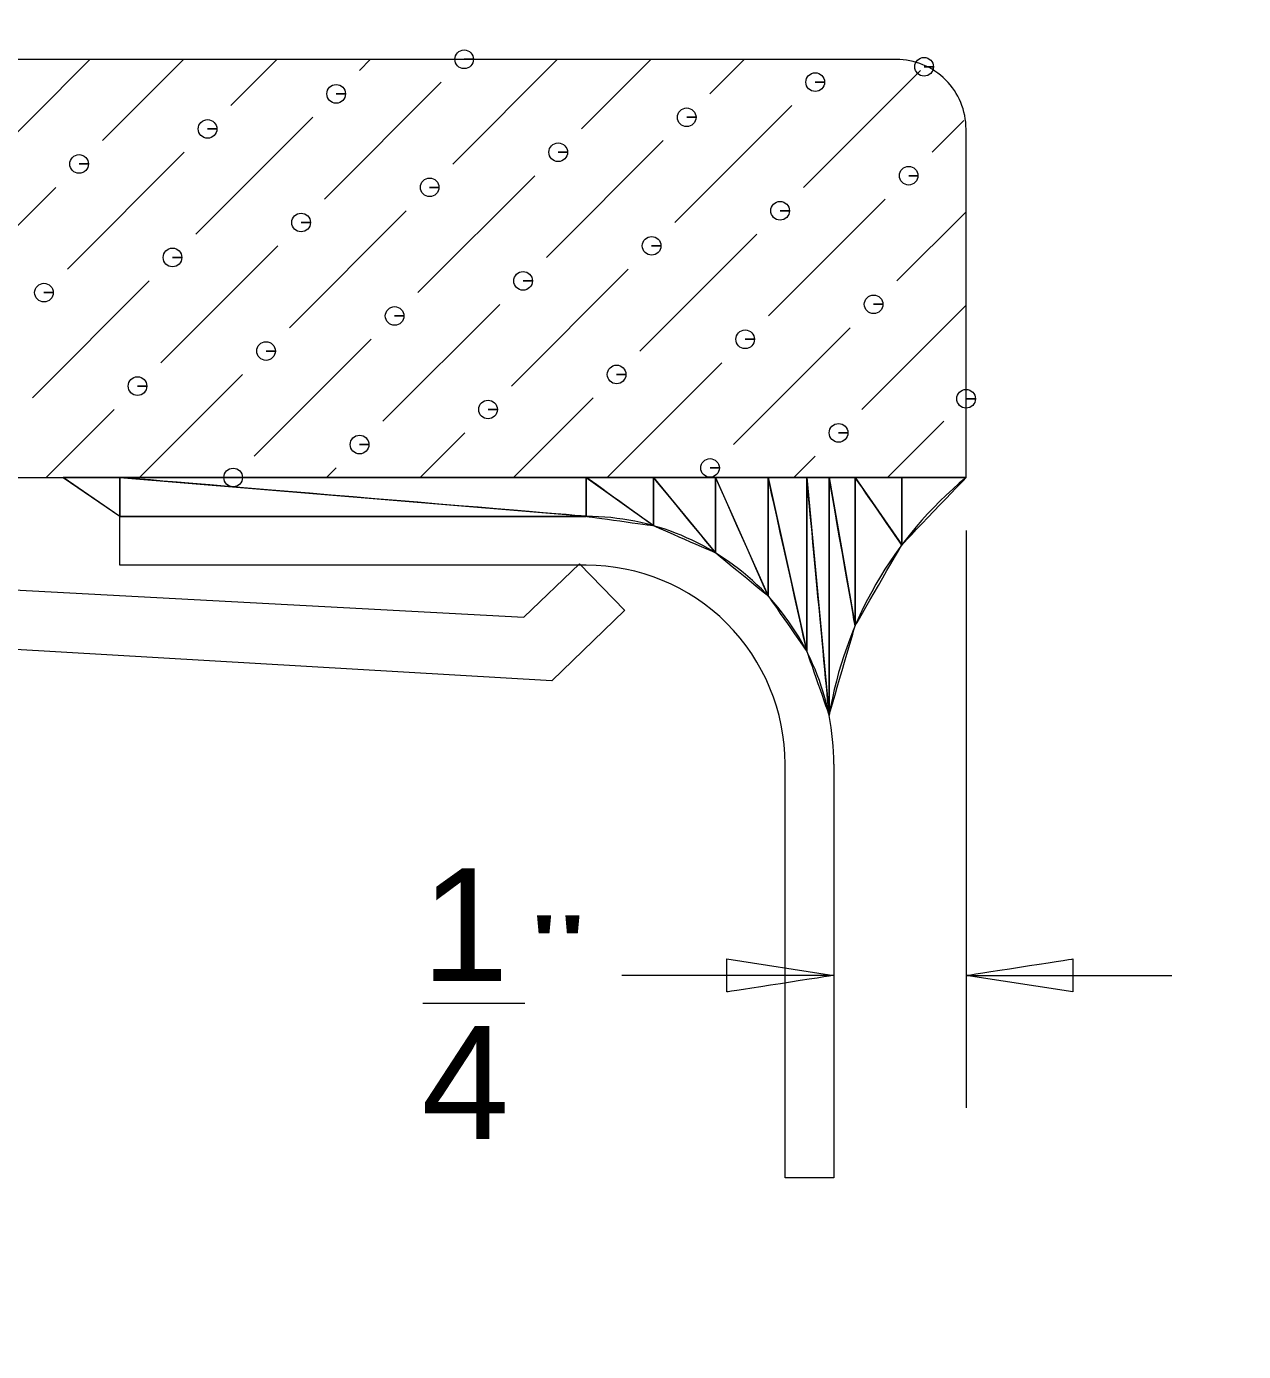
# Model space of a CAD drawing. Header units: millimetres. Extents: x 134 to 1547, y 290 to 1281.
# Drawn here: x 527.13 to 563.56, y 689.41 to 729.06 of the extents above; entities that cross this region are included whole.
import ezdxf

# ---------------------------------------------------------------- set-up
doc = ezdxf.new("R2010")
doc.units = ezdxf.units.MM
doc.layers.add('尺寸標注', color=1, linetype='Continuous', lineweight=30)
doc.styles.add('0', font='arial.ttf', dxfattribs={"height": 1})
doc.styles.add('DIM', font='txt.shx', dxfattribs={"width": 0.7, "bigfont": 'chineset.shx'})
doc.dimstyles.new('mm+in', dxfattribs={"dimscale": 3, "dimtxt": 4, "dimasz": 2.5, "dimexe": 1.25, "dimexo": 0.625, "dimgap": 2, "dimtad": 1, "dimdec": 1, "dimtxsty": 'DIM', "dimcen": 0, "dimclrd": 1, "dimclre": 1, "dimclrt": 3, "dimadec": 0, "dimazin": 0, "dimtfac": 1, "dimtdec": 1, "dimtofl": 0, "dimtmove": 0, "dimatfit": 3, "dimfxl": 1, "dimlwd": -1, "dimarcsym": 0})

# ---------------------------------------------------------------- blocks, each defined once
blk = doc.blocks.new('*D37')
at = {"color": 1, "lineweight": -2}
for p, q in [((472.117, 815.194), (472.117, 545.118)), ((833.117, 625.644), (833.117, 545.118))]:
    blk.add_line(p, q, dxfattribs=at)
at = {"color": 1}
blk.add_line((480.867, 549.493), (824.367, 549.493), dxfattribs=at)
for points in [[(480.867, 550.951), (480.867, 548.034), (472.117, 549.493)], [(824.367, 548.034), (824.367, 550.951), (833.117, 549.493)]]:
    blk.add_solid(points, dxfattribs=at)
at = {"layer": 'Defpoints', "color": 0}
for p in [(472.117, 817.381), (833.117, 627.831), (833.117, 549.493)]:
    blk.add_point(p, dxfattribs=at)
at = {"color": 3, "insert": (609.32, 563.493), "char_height": 14, "attachment_point": 5, "style": 'DIM'}
blk.add_mtext('361mm [14 3/16"]', dxfattribs=at)

msp = doc.modelspace()

# ---------------------------------------------------------------- linework, layer by layer
at = {"layer": '尺寸標注', "lineweight": 9}
for points, knots in [([(540.23014, 728.0765), (540.23014, 728.0765), (540.5094, 728.0765), (540.5094, 728.0765), (540.5094, 728.0765), (540.5094, 728.23056), (540.38419, 728.35576), (540.23014, 728.35576), (540.23014, 728.35576), (540.07662, 728.35576), (539.95142, 728.23056), (539.95142, 728.0765), (539.95142, 728.0765), (539.95142, 727.92299), (540.07662, 727.79778), (540.23014, 727.79778), (540.23014, 727.79778), (540.38419, 727.79778), (540.5094, 727.92299), (540.5094, 728.0765), (540.5094, 728.0765), (540.5094, 728.0765), (540.23014, 728.0765), (540.23014, 728.0765)], [0, 0, 0, 0, 0.14285714, 0.14285714, 0.14285714, 0.14285715, 0.28571429, 0.28571429, 0.28571429, 0.2857143, 0.42857143, 0.42857143, 0.42857143, 0.42857144, 0.57142857, 0.57142857, 0.57142857, 0.57142858, 0.71428571, 0.71428571, 0.71428571, 0.71428572, 1, 1, 1, 1]), ([(555.25591, 725.98611), (555.25591, 726.53974), (555.03435, 727.07104), (554.64403, 727.46136), (554.64403, 727.46136), (554.251, 727.8544), (553.72187, 728.07541), (553.16606, 728.07541)], [0, 0, 0, 0, 0.33333333, 0.33333333, 0.33333333, 0.33333334, 1, 1, 1, 1]), ([(553.99895, 727.85331), (553.99895, 727.85331), (554.27822, 727.85331), (554.27822, 727.85331), (554.27822, 727.85331), (554.27822, 728.00682), (554.15301, 728.13257), (553.99895, 728.13257), (553.99895, 728.13257), (553.84544, 728.13257), (553.72023, 728.00682), (553.72023, 727.85331), (553.72023, 727.85331), (553.72023, 727.69979), (553.84544, 727.57404), (553.99895, 727.57404), (553.99895, 727.57404), (554.15301, 727.57404), (554.27822, 727.69979), (554.27822, 727.85331), (554.27822, 727.85331), (554.27822, 727.85331), (553.99895, 727.85331), (553.99895, 727.85331)], [0, 0, 0, 0, 0.14285714, 0.14285714, 0.14285714, 0.14285715, 0.28571429, 0.28571429, 0.28571429, 0.2857143, 0.42857143, 0.42857143, 0.42857143, 0.42857144, 0.57142857, 0.57142857, 0.57142857, 0.57142858, 0.71428571, 0.71428571, 0.71428571, 0.71428572, 1, 1, 1, 1]), ([(550.74034, 727.39331), (550.74034, 727.39331), (551.01906, 727.39331), (551.01906, 727.39331), (551.01906, 727.39331), (551.01906, 727.54683), (550.89385, 727.67258), (550.74034, 727.67258), (550.74034, 727.67258), (550.58628, 727.67258), (550.46108, 727.54683), (550.46108, 727.39331), (550.46108, 727.39331), (550.46108, 727.23926), (550.58628, 727.11405), (550.74034, 727.11405), (550.74034, 727.11405), (550.89385, 727.11405), (551.01906, 727.23926), (551.01906, 727.39331), (551.01906, 727.39331), (551.01906, 727.39331), (550.74034, 727.39331), (550.74034, 727.39331)], [0, 0, 0, 0, 0.14285714, 0.14285714, 0.14285714, 0.14285715, 0.28571429, 0.28571429, 0.28571429, 0.2857143, 0.42857143, 0.42857143, 0.42857143, 0.42857144, 0.57142857, 0.57142857, 0.57142857, 0.57142858, 0.71428571, 0.71428571, 0.71428571, 0.71428572, 1, 1, 1, 1]), ([(536.39775, 727.04274), (536.39775, 727.04274), (536.67647, 727.04274), (536.67647, 727.04274), (536.67647, 727.04274), (536.67647, 727.19625), (536.55127, 727.322), (536.39775, 727.322), (536.39775, 727.322), (536.2437, 727.322), (536.11849, 727.19625), (536.11849, 727.04274), (536.11849, 727.04274), (536.11849, 726.88868), (536.2437, 726.76347), (536.39775, 726.76347), (536.39775, 726.76347), (536.55127, 726.76347), (536.67647, 726.88868), (536.67647, 727.04274), (536.67647, 727.04274), (536.67647, 727.04274), (536.39775, 727.04274), (536.39775, 727.04274)], [0, 0, 0, 0, 0.14285714, 0.14285714, 0.14285714, 0.14285715, 0.28571429, 0.28571429, 0.28571429, 0.2857143, 0.42857143, 0.42857143, 0.42857143, 0.42857144, 0.57142857, 0.57142857, 0.57142857, 0.57142858, 0.71428571, 0.71428571, 0.71428571, 0.71428572, 1, 1, 1, 1]), ([(546.89162, 726.34158), (546.89162, 726.34158), (547.17089, 726.34158), (547.17089, 726.34158), (547.17089, 726.34158), (547.17089, 726.4951), (547.04514, 726.62085), (546.89162, 726.62085), (546.89162, 726.62085), (546.73811, 726.62085), (546.61236, 726.4951), (546.61236, 726.34158), (546.61236, 726.34158), (546.61236, 726.18807), (546.73811, 726.06232), (546.89162, 726.06232), (546.89162, 726.06232), (547.04514, 726.06232), (547.17089, 726.18807), (547.17089, 726.34158), (547.17089, 726.34158), (547.17089, 726.34158), (546.89162, 726.34158), (546.89162, 726.34158)], [0, 0, 0, 0, 0.14285714, 0.14285714, 0.14285714, 0.14285715, 0.28571429, 0.28571429, 0.28571429, 0.2857143, 0.42857143, 0.42857143, 0.42857143, 0.42857144, 0.57142857, 0.57142857, 0.57142857, 0.57142858, 0.71428571, 0.71428571, 0.71428571, 0.71428572, 1, 1, 1, 1]), ([(532.54904, 725.99373), (532.54904, 725.99373), (532.8283, 725.99373), (532.8283, 725.99373), (532.8283, 725.99373), (532.8283, 726.14724), (532.70255, 726.27245), (532.54904, 726.27245), (532.54904, 726.27245), (532.39553, 726.27245), (532.26978, 726.14724), (532.26978, 725.99373), (532.26978, 725.99373), (532.26978, 725.83967), (532.39553, 725.71447), (532.54904, 725.71447), (532.54904, 725.71447), (532.70255, 725.71447), (532.8283, 725.83967), (532.8283, 725.99373), (532.8283, 725.99373), (532.8283, 725.99373), (532.54904, 725.99373), (532.54904, 725.99373)], [0, 0, 0, 0, 0.14285714, 0.14285714, 0.14285714, 0.14285715, 0.28571429, 0.28571429, 0.28571429, 0.2857143, 0.42857143, 0.42857143, 0.42857143, 0.42857144, 0.57142857, 0.57142857, 0.57142857, 0.57142858, 0.71428571, 0.71428571, 0.71428571, 0.71428572, 1, 1, 1, 1]), ([(543.04563, 725.29476), (543.04563, 725.29476), (543.32489, 725.29476), (543.32489, 725.29476), (543.32489, 725.29476), (543.32489, 725.44881), (543.19914, 725.57402), (543.04563, 725.57402), (543.04563, 725.57402), (542.89157, 725.57402), (542.76637, 725.44881), (542.76637, 725.29476), (542.76637, 725.29476), (542.76637, 725.14124), (542.89157, 725.01604), (543.04563, 725.01604), (543.04563, 725.01604), (543.19914, 725.01604), (543.32489, 725.14124), (543.32489, 725.29476), (543.32489, 725.29476), (543.32489, 725.29476), (543.04563, 725.29476), (543.04563, 725.29476)], [0, 0, 0, 0, 0.14285714, 0.14285714, 0.14285714, 0.14285715, 0.28571429, 0.28571429, 0.28571429, 0.2857143, 0.42857143, 0.42857143, 0.42857143, 0.42857144, 0.57142857, 0.57142857, 0.57142857, 0.57142858, 0.71428571, 0.71428571, 0.71428571, 0.71428572, 1, 1, 1, 1]), ([(528.70305, 724.94418), (528.70305, 724.94418), (528.98231, 724.94418), (528.98231, 724.94418), (528.98231, 724.94418), (528.98231, 725.09824), (528.85656, 725.22344), (528.70305, 725.22344), (528.70305, 725.22344), (528.54899, 725.22344), (528.42378, 725.09824), (528.42378, 724.94418), (528.42378, 724.94418), (528.42378, 724.79067), (528.54899, 724.66546), (528.70305, 724.66546), (528.70305, 724.66546), (528.85656, 724.66546), (528.98231, 724.79067), (528.98231, 724.94418), (528.98231, 724.94418), (528.98231, 724.94418), (528.70305, 724.94418), (528.70305, 724.94418)], [0, 0, 0, 0, 0.14285714, 0.14285714, 0.14285714, 0.14285715, 0.28571429, 0.28571429, 0.28571429, 0.2857143, 0.42857143, 0.42857143, 0.42857143, 0.42857144, 0.57142857, 0.57142857, 0.57142857, 0.57142858, 0.71428571, 0.71428571, 0.71428571, 0.71428572, 1, 1, 1, 1]), ([(553.53733, 724.5936), (553.53733, 724.5936), (553.81604, 724.5936), (553.81604, 724.5936), (553.81604, 724.5936), (553.81604, 724.74766), (553.69084, 724.87287), (553.53733, 724.87287), (553.53733, 724.87287), (553.38327, 724.87287), (553.25806, 724.74766), (553.25806, 724.5936), (553.25806, 724.5936), (553.25806, 724.44009), (553.38327, 724.31489), (553.53733, 724.31489), (553.53733, 724.31489), (553.69084, 724.31489), (553.81604, 724.44009), (553.81604, 724.5936), (553.81604, 724.5936), (553.81604, 724.5936), (553.53733, 724.5936), (553.53733, 724.5936)], [0, 0, 0, 0, 0.14285714, 0.14285714, 0.14285714, 0.14285715, 0.28571429, 0.28571429, 0.28571429, 0.2857143, 0.42857143, 0.42857143, 0.42857143, 0.42857144, 0.57142857, 0.57142857, 0.57142857, 0.57142858, 0.71428571, 0.71428571, 0.71428571, 0.71428572, 1, 1, 1, 1]), ([(539.19692, 724.24575), (539.19692, 724.24575), (539.47618, 724.24575), (539.47618, 724.24575), (539.47618, 724.24575), (539.47618, 724.39981), (539.35097, 724.52501), (539.19692, 724.52501), (539.19692, 724.52501), (539.0434, 724.52501), (538.9182, 724.39981), (538.9182, 724.24575), (538.9182, 724.24575), (538.9182, 724.09224), (539.0434, 723.96703), (539.19692, 723.96703), (539.19692, 723.96703), (539.35097, 723.96703), (539.47618, 724.09224), (539.47618, 724.24575), (539.47618, 724.24575), (539.47618, 724.24575), (539.19692, 724.24575), (539.19692, 724.24575)], [0, 0, 0, 0, 0.14285714, 0.14285714, 0.14285714, 0.14285715, 0.28571429, 0.28571429, 0.28571429, 0.2857143, 0.42857143, 0.42857143, 0.42857143, 0.42857144, 0.57142857, 0.57142857, 0.57142857, 0.57142858, 0.71428571, 0.71428571, 0.71428571, 0.71428572, 1, 1, 1, 1]), ([(549.68861, 723.5446), (549.68861, 723.5446), (549.96733, 723.5446), (549.96733, 723.5446), (549.96733, 723.5446), (549.96733, 723.69866), (549.84212, 723.82386), (549.68861, 723.82386), (549.68861, 723.82386), (549.53455, 723.82386), (549.40935, 723.69866), (549.40935, 723.5446), (549.40935, 723.5446), (549.40935, 723.39109), (549.53455, 723.26588), (549.68861, 723.26588), (549.68861, 723.26588), (549.84212, 723.26588), (549.96733, 723.39109), (549.96733, 723.5446), (549.96733, 723.5446), (549.96733, 723.5446), (549.68861, 723.5446), (549.68861, 723.5446)], [0, 0, 0, 0, 0.14285714, 0.14285714, 0.14285714, 0.14285715, 0.28571429, 0.28571429, 0.28571429, 0.2857143, 0.42857143, 0.42857143, 0.42857143, 0.42857144, 0.57142857, 0.57142857, 0.57142857, 0.57142858, 0.71428571, 0.71428571, 0.71428571, 0.71428572, 1, 1, 1, 1]), ([(535.3482, 723.19402), (535.3482, 723.19402), (535.62747, 723.19402), (535.62747, 723.19402), (535.62747, 723.19402), (535.62747, 723.34808), (535.50226, 723.47329), (535.3482, 723.47329), (535.3482, 723.47329), (535.19469, 723.47329), (535.06948, 723.34808), (535.06948, 723.19402), (535.06948, 723.19402), (535.06948, 723.04051), (535.19469, 722.9153), (535.3482, 722.9153), (535.3482, 722.9153), (535.50226, 722.9153), (535.62747, 723.04051), (535.62747, 723.19402), (535.62747, 723.19402), (535.62747, 723.19402), (535.3482, 723.19402), (535.3482, 723.19402)], [0, 0, 0, 0, 0.14285714, 0.14285714, 0.14285714, 0.14285715, 0.28571429, 0.28571429, 0.28571429, 0.2857143, 0.42857143, 0.42857143, 0.42857143, 0.42857144, 0.57142857, 0.57142857, 0.57142857, 0.57142858, 0.71428571, 0.71428571, 0.71428571, 0.71428572, 1, 1, 1, 1]), ([(545.84262, 722.49559), (545.84262, 722.49559), (546.12134, 722.49559), (546.12134, 722.49559), (546.12134, 722.49559), (546.12134, 722.64911), (545.99613, 722.77486), (545.84262, 722.77486), (545.84262, 722.77486), (545.68856, 722.77486), (545.56336, 722.64911), (545.56336, 722.49559), (545.56336, 722.49559), (545.56336, 722.34153), (545.68856, 722.21633), (545.84262, 722.21633), (545.84262, 722.21633), (545.99613, 722.21633), (546.12134, 722.34153), (546.12134, 722.49559), (546.12134, 722.49559), (546.12134, 722.49559), (545.84262, 722.49559), (545.84262, 722.49559)], [0, 0, 0, 0, 0.14285714, 0.14285714, 0.14285714, 0.14285715, 0.28571429, 0.28571429, 0.28571429, 0.2857143, 0.42857143, 0.42857143, 0.42857143, 0.42857144, 0.57142857, 0.57142857, 0.57142857, 0.57142858, 0.71428571, 0.71428571, 0.71428571, 0.71428572, 1, 1, 1, 1]), ([(531.50003, 722.14774), (531.50003, 722.14774), (531.77875, 722.14774), (531.77875, 722.14774), (531.77875, 722.14774), (531.77875, 722.30125), (531.65355, 722.42646), (531.50003, 722.42646), (531.50003, 722.42646), (531.34598, 722.42646), (531.22077, 722.30125), (531.22077, 722.14774), (531.22077, 722.14774), (531.22077, 721.99368), (531.34598, 721.86847), (531.50003, 721.86847), (531.50003, 721.86847), (531.65355, 721.86847), (531.77875, 721.99368), (531.77875, 722.14774), (531.77875, 722.14774), (531.77875, 722.14774), (531.50003, 722.14774), (531.50003, 722.14774)], [0, 0, 0, 0, 0.14285714, 0.14285714, 0.14285714, 0.14285715, 0.28571429, 0.28571429, 0.28571429, 0.2857143, 0.42857143, 0.42857143, 0.42857143, 0.42857144, 0.57142857, 0.57142857, 0.57142857, 0.57142858, 0.71428571, 0.71428571, 0.71428571, 0.71428572, 1, 1, 1, 1]), ([(541.9939, 721.44659), (541.9939, 721.44659), (542.27317, 721.44659), (542.27317, 721.44659), (542.27317, 721.44659), (542.27317, 721.6001), (542.14742, 721.7253), (541.9939, 721.7253), (541.9939, 721.7253), (541.84039, 721.7253), (541.71464, 721.6001), (541.71464, 721.44659), (541.71464, 721.44659), (541.71464, 721.29253), (541.84039, 721.16732), (541.9939, 721.16732), (541.9939, 721.16732), (542.14742, 721.16732), (542.27317, 721.29253), (542.27317, 721.44659), (542.27317, 721.44659), (542.27317, 721.44659), (541.9939, 721.44659), (541.9939, 721.44659)], [0, 0, 0, 0, 0.14285714, 0.14285714, 0.14285714, 0.14285715, 0.28571429, 0.28571429, 0.28571429, 0.2857143, 0.42857143, 0.42857143, 0.42857143, 0.42857144, 0.57142857, 0.57142857, 0.57142857, 0.57142858, 0.71428571, 0.71428571, 0.71428571, 0.71428572, 1, 1, 1, 1]), ([(527.65132, 721.09601), (527.65132, 721.09601), (527.93058, 721.09601), (527.93058, 721.09601), (527.93058, 721.09601), (527.93058, 721.24952), (527.80483, 721.37473), (527.65132, 721.37473), (527.65132, 721.37473), (527.49781, 721.37473), (527.37205, 721.24952), (527.37205, 721.09601), (527.37205, 721.09601), (527.37205, 720.94195), (527.49781, 720.81675), (527.65132, 720.81675), (527.65132, 720.81675), (527.80483, 720.81675), (527.93058, 720.94195), (527.93058, 721.09601), (527.93058, 721.09601), (527.93058, 721.09601), (527.65132, 721.09601), (527.65132, 721.09601)], [0, 0, 0, 0, 0.14285714, 0.14285714, 0.14285714, 0.14285715, 0.28571429, 0.28571429, 0.28571429, 0.2857143, 0.42857143, 0.42857143, 0.42857143, 0.42857144, 0.57142857, 0.57142857, 0.57142857, 0.57142858, 0.71428571, 0.71428571, 0.71428571, 0.71428572, 1, 1, 1, 1]), ([(552.48777, 720.74543), (552.48777, 720.74543), (552.76704, 720.74543), (552.76704, 720.74543), (552.76704, 720.74543), (552.76704, 720.89895), (552.64183, 721.02415), (552.48777, 721.02415), (552.48777, 721.02415), (552.33426, 721.02415), (552.20906, 720.89895), (552.20906, 720.74543), (552.20906, 720.74543), (552.20906, 720.59138), (552.33426, 720.46617), (552.48777, 720.46617), (552.48777, 720.46617), (552.64183, 720.46617), (552.76704, 720.59138), (552.76704, 720.74543), (552.76704, 720.74543), (552.76704, 720.74543), (552.48777, 720.74543), (552.48777, 720.74543)], [0, 0, 0, 0, 0.14285714, 0.14285714, 0.14285714, 0.14285715, 0.28571429, 0.28571429, 0.28571429, 0.2857143, 0.42857143, 0.42857143, 0.42857143, 0.42857144, 0.57142857, 0.57142857, 0.57142857, 0.57142858, 0.71428571, 0.71428571, 0.71428571, 0.71428572, 1, 1, 1, 1]), ([(538.14791, 720.39704), (538.14791, 720.39704), (538.42717, 720.39704), (538.42717, 720.39704), (538.42717, 720.39704), (538.42717, 720.55109), (538.30142, 720.6763), (538.14791, 720.6763), (538.14791, 720.6763), (537.99385, 720.6763), (537.86865, 720.55109), (537.86865, 720.39704), (537.86865, 720.39704), (537.86865, 720.24352), (537.99385, 720.11832), (538.14791, 720.11832), (538.14791, 720.11832), (538.30142, 720.11832), (538.42717, 720.24352), (538.42717, 720.39704), (538.42717, 720.39704), (538.42717, 720.39704), (538.14791, 720.39704), (538.14791, 720.39704)], [0, 0, 0, 0, 0.14285714, 0.14285714, 0.14285714, 0.14285715, 0.28571429, 0.28571429, 0.28571429, 0.2857143, 0.42857143, 0.42857143, 0.42857143, 0.42857144, 0.57142857, 0.57142857, 0.57142857, 0.57142858, 0.71428571, 0.71428571, 0.71428571, 0.71428572, 1, 1, 1, 1]), ([(548.64178, 719.69861), (548.64178, 719.69861), (548.92105, 719.69861), (548.92105, 719.69861), (548.92105, 719.69861), (548.92105, 719.85266), (548.79584, 719.97787), (548.64178, 719.97787), (548.64178, 719.97787), (548.48827, 719.97787), (548.36306, 719.85266), (548.36306, 719.69861), (548.36306, 719.69861), (548.36306, 719.54509), (548.48827, 719.41934), (548.64178, 719.41934), (548.64178, 719.41934), (548.79584, 719.41934), (548.92105, 719.54509), (548.92105, 719.69861), (548.92105, 719.69861), (548.92105, 719.69861), (548.64178, 719.69861), (548.64178, 719.69861)], [0, 0, 0, 0, 0.14285714, 0.14285714, 0.14285714, 0.14285715, 0.28571429, 0.28571429, 0.28571429, 0.2857143, 0.42857143, 0.42857143, 0.42857143, 0.42857144, 0.57142857, 0.57142857, 0.57142857, 0.57142858, 0.71428571, 0.71428571, 0.71428571, 0.71428572, 1, 1, 1, 1]), ([(534.2992, 719.34803), (534.2992, 719.34803), (534.57846, 719.34803), (534.57846, 719.34803), (534.57846, 719.34803), (534.57846, 719.50209), (534.45325, 719.62729), (534.2992, 719.62729), (534.2992, 719.62729), (534.14568, 719.62729), (534.02048, 719.50209), (534.02048, 719.34803), (534.02048, 719.34803), (534.02048, 719.19452), (534.14568, 719.06931), (534.2992, 719.06931), (534.2992, 719.06931), (534.45325, 719.06931), (534.57846, 719.19452), (534.57846, 719.34803), (534.57846, 719.34803), (534.57846, 719.34803), (534.2992, 719.34803), (534.2992, 719.34803)], [0, 0, 0, 0, 0.14285714, 0.14285714, 0.14285714, 0.14285715, 0.28571429, 0.28571429, 0.28571429, 0.2857143, 0.42857143, 0.42857143, 0.42857143, 0.42857144, 0.57142857, 0.57142857, 0.57142857, 0.57142858, 0.71428571, 0.71428571, 0.71428571, 0.71428572, 1, 1, 1, 1]), ([(544.79307, 718.64688), (544.79307, 718.64688), (545.07233, 718.64688), (545.07233, 718.64688), (545.07233, 718.64688), (545.07233, 718.80094), (544.94713, 718.92614), (544.79307, 718.92614), (544.79307, 718.92614), (544.63955, 718.92614), (544.51435, 718.80094), (544.51435, 718.64688), (544.51435, 718.64688), (544.51435, 718.49336), (544.63955, 718.36816), (544.79307, 718.36816), (544.79307, 718.36816), (544.94713, 718.36816), (545.07233, 718.49336), (545.07233, 718.64688), (545.07233, 718.64688), (545.07233, 718.64688), (544.79307, 718.64688), (544.79307, 718.64688)], [0, 0, 0, 0, 0.14285714, 0.14285714, 0.14285714, 0.14285715, 0.28571429, 0.28571429, 0.28571429, 0.2857143, 0.42857143, 0.42857143, 0.42857143, 0.42857144, 0.57142857, 0.57142857, 0.57142857, 0.57142858, 0.71428571, 0.71428571, 0.71428571, 0.71428572, 1, 1, 1, 1]), ([(530.45048, 718.29902), (530.45048, 718.29902), (530.72975, 718.29902), (530.72975, 718.29902), (530.72975, 718.29902), (530.72975, 718.45254), (530.60454, 718.57774), (530.45048, 718.57774), (530.45048, 718.57774), (530.29697, 718.57774), (530.17176, 718.45254), (530.17176, 718.29902), (530.17176, 718.29902), (530.17176, 718.14497), (530.29697, 718.01976), (530.45048, 718.01976), (530.45048, 718.01976), (530.60454, 718.01976), (530.72975, 718.14497), (530.72975, 718.29902), (530.72975, 718.29902), (530.72975, 718.29902), (530.45048, 718.29902), (530.45048, 718.29902)], [0, 0, 0, 0, 0.14285714, 0.14285714, 0.14285714, 0.14285715, 0.28571429, 0.28571429, 0.28571429, 0.2857143, 0.42857143, 0.42857143, 0.42857143, 0.42857144, 0.57142857, 0.57142857, 0.57142857, 0.57142858, 0.71428571, 0.71428571, 0.71428571, 0.71428572, 1, 1, 1, 1]), ([(555.25645, 717.91905), (555.25645, 717.91905), (555.53517, 717.91905), (555.53517, 717.91905), (555.53517, 717.91905), (555.53517, 718.07311), (555.40997, 718.19831), (555.25645, 718.19831), (555.25645, 718.19831), (555.1024, 718.19831), (554.97719, 718.07311), (554.97719, 717.91905), (554.97719, 717.91905), (554.97719, 717.76554), (555.1024, 717.64033), (555.25645, 717.64033), (555.25645, 717.64033), (555.40997, 717.64033), (555.53517, 717.76554), (555.53517, 717.91905), (555.53517, 717.91905), (555.53517, 717.91905), (555.25645, 717.91905), (555.25645, 717.91905)], [0, 0, 0, 0, 0.14285714, 0.14285714, 0.14285714, 0.14285715, 0.28571429, 0.28571429, 0.28571429, 0.2857143, 0.42857143, 0.42857143, 0.42857143, 0.42857144, 0.57142857, 0.57142857, 0.57142857, 0.57142858, 0.71428571, 0.71428571, 0.71428571, 0.71428572, 1, 1, 1, 1]), ([(540.9449, 717.59787), (540.9449, 717.59787), (541.22362, 717.59787), (541.22362, 717.59787), (541.22362, 717.59787), (541.22362, 717.75138), (541.09841, 717.87713), (540.9449, 717.87713), (540.9449, 717.87713), (540.79084, 717.87713), (540.66563, 717.75138), (540.66563, 717.59787), (540.66563, 717.59787), (540.66563, 717.44381), (540.79084, 717.31861), (540.9449, 717.31861), (540.9449, 717.31861), (541.09841, 717.31861), (541.22362, 717.44381), (541.22362, 717.59787), (541.22362, 717.59787), (541.22362, 717.59787), (540.9449, 717.59787), (540.9449, 717.59787)], [0, 0, 0, 0, 0.14285714, 0.14285714, 0.14285714, 0.14285715, 0.28571429, 0.28571429, 0.28571429, 0.2857143, 0.42857143, 0.42857143, 0.42857143, 0.42857144, 0.57142857, 0.57142857, 0.57142857, 0.57142858, 0.71428571, 0.71428571, 0.71428571, 0.71428572, 1, 1, 1, 1]), ([(537.09891, 716.54887), (537.09891, 716.54887), (537.37762, 716.54887), (537.37762, 716.54887), (537.37762, 716.54887), (537.37762, 716.70238), (537.25242, 716.82758), (537.09891, 716.82758), (537.09891, 716.82758), (536.94485, 716.82758), (536.81964, 716.70238), (536.81964, 716.54887), (536.81964, 716.54887), (536.81964, 716.39481), (536.94485, 716.2696), (537.09891, 716.2696), (537.09891, 716.2696), (537.25242, 716.2696), (537.37762, 716.39481), (537.37762, 716.54887), (537.37762, 716.54887), (537.37762, 716.54887), (537.09891, 716.54887), (537.09891, 716.54887)], [0, 0, 0, 0, 0.14285714, 0.14285714, 0.14285714, 0.14285715, 0.28571429, 0.28571429, 0.28571429, 0.2857143, 0.42857143, 0.42857143, 0.42857143, 0.42857144, 0.57142857, 0.57142857, 0.57142857, 0.57142858, 0.71428571, 0.71428571, 0.71428571, 0.71428572, 1, 1, 1, 1]), ([(551.43877, 716.89944), (551.43877, 716.89944), (551.71803, 716.89944), (551.71803, 716.89944), (551.71803, 716.89944), (551.71803, 717.05295), (551.59283, 717.17816), (551.43877, 717.17816), (551.43877, 717.17816), (551.28526, 717.17816), (551.15951, 717.05295), (551.15951, 716.89944), (551.15951, 716.89944), (551.15951, 716.74538), (551.28526, 716.62018), (551.43877, 716.62018), (551.43877, 716.62018), (551.59283, 716.62018), (551.71803, 716.74538), (551.71803, 716.89944), (551.71803, 716.89944), (551.71803, 716.89944), (551.43877, 716.89944), (551.43877, 716.89944)], [0, 0, 0, 0, 0.14285714, 0.14285714, 0.14285714, 0.14285715, 0.28571429, 0.28571429, 0.28571429, 0.2857143, 0.42857143, 0.42857143, 0.42857143, 0.42857144, 0.57142857, 0.57142857, 0.57142857, 0.57142858, 0.71428571, 0.71428571, 0.71428571, 0.71428572, 1, 1, 1, 1]), ([(547.59005, 715.84989), (547.59005, 715.84989), (547.86932, 715.84989), (547.86932, 715.84989), (547.86932, 715.84989), (547.86932, 716.00395), (547.74411, 716.12915), (547.59005, 716.12915), (547.59005, 716.12915), (547.43654, 716.12915), (547.31134, 716.00395), (547.31134, 715.84989), (547.31134, 715.84989), (547.31134, 715.69638), (547.43654, 715.57117), (547.59005, 715.57117), (547.59005, 715.57117), (547.74411, 715.57117), (547.86932, 715.69638), (547.86932, 715.84989), (547.86932, 715.84989), (547.86932, 715.84989), (547.59005, 715.84989), (547.59005, 715.84989)], [0, 0, 0, 0, 0.14285714, 0.14285714, 0.14285714, 0.14285715, 0.28571429, 0.28571429, 0.28571429, 0.2857143, 0.42857143, 0.42857143, 0.42857143, 0.42857144, 0.57142857, 0.57142857, 0.57142857, 0.57142858, 0.71428571, 0.71428571, 0.71428571, 0.71428572, 1, 1, 1, 1]), ([(533.31443, 715.5641), (533.31443, 715.5641), (533.59369, 715.5641), (533.59369, 715.5641), (533.59369, 715.5641), (533.59369, 715.71761), (533.46848, 715.84336), (533.31443, 715.84336), (533.31443, 715.84336), (533.16091, 715.84336), (533.03571, 715.71761), (533.03571, 715.5641), (533.03571, 715.5641), (533.03571, 715.41058), (533.16091, 715.28483), (533.31443, 715.28483), (533.31443, 715.28483), (533.46848, 715.28483), (533.59369, 715.41058), (533.59369, 715.5641), (533.59369, 715.5641), (533.59369, 715.5641), (533.31443, 715.5641), (533.31443, 715.5641)], [0, 0, 0, 0, 0.14285714, 0.14285714, 0.14285714, 0.14285715, 0.28571429, 0.28571429, 0.28571429, 0.2857143, 0.42857143, 0.42857143, 0.42857143, 0.42857144, 0.57142857, 0.57142857, 0.57142857, 0.57142858, 0.71428571, 0.71428571, 0.71428571, 0.71428572, 1, 1, 1, 1]), ([(529.92571, 714.40295), (529.92571, 714.40295), (528.22454, 715.56573), (528.22454, 715.56573), (528.22454, 715.56573), (528.22454, 715.56573), (529.92571, 715.56573), (529.92571, 715.56573), (529.92571, 715.56573), (529.92571, 715.56573), (529.92571, 714.40295), (529.92571, 714.40295)], [0, 0, 0, 0, 0.25, 0.25, 0.25, 0.25000001, 0.5, 0.5, 0.5, 0.50000001, 1, 1, 1, 1]), ([(529.92571, 714.40295), (529.92571, 714.40295), (529.92571, 715.56573), (529.92571, 715.56573), (529.92571, 715.56573), (529.92571, 715.56573), (543.88669, 714.40295), (543.88669, 714.40295), (543.88669, 714.40295), (543.88669, 714.40295), (529.92571, 714.40295), (529.92571, 714.40295)], [0, 0, 0, 0, 0.25, 0.25, 0.25, 0.25000001, 0.5, 0.5, 0.5, 0.50000001, 1, 1, 1, 1]), ([(543.88669, 714.40295), (543.88669, 714.40295), (529.92571, 715.56573), (529.92571, 715.56573), (529.92571, 715.56573), (529.92571, 715.56573), (543.88669, 715.56573), (543.88669, 715.56573), (543.88669, 715.56573), (543.88669, 715.56573), (543.88669, 714.40295), (543.88669, 714.40295)], [0, 0, 0, 0, 0.25, 0.25, 0.25, 0.25000001, 0.5, 0.5, 0.5, 0.50000001, 1, 1, 1, 1]), ([(543.88669, 714.40295), (543.88669, 714.40295), (543.88669, 715.56573), (543.88669, 715.56573), (543.88669, 715.56573), (543.88669, 715.56573), (545.8976, 714.12369), (545.8976, 714.12369), (545.8976, 714.12369), (545.8976, 714.12369), (543.88669, 714.40295), (543.88669, 714.40295)], [0, 0, 0, 0, 0.25, 0.25, 0.25, 0.25000001, 0.5, 0.5, 0.5, 0.50000001, 1, 1, 1, 1]), ([(545.8976, 714.12369), (545.8976, 714.12369), (543.88669, 715.56573), (543.88669, 715.56573), (543.88669, 715.56573), (543.88669, 715.56573), (545.8976, 715.56573), (545.8976, 715.56573), (545.8976, 715.56573), (545.8976, 715.56573), (545.8976, 714.12369), (545.8976, 714.12369)], [0, 0, 0, 0, 0.25, 0.25, 0.25, 0.25000001, 0.5, 0.5, 0.5, 0.50000001, 1, 1, 1, 1]), ([(545.8976, 714.12369), (545.8976, 714.12369), (545.8976, 715.56573), (545.8976, 715.56573), (545.8976, 715.56573), (545.8976, 715.56573), (547.75718, 713.31148), (547.75718, 713.31148), (547.75718, 713.31148), (547.75718, 713.31148), (545.8976, 714.12369), (545.8976, 714.12369)], [0, 0, 0, 0, 0.25, 0.25, 0.25, 0.25000001, 0.5, 0.5, 0.5, 0.50000001, 1, 1, 1, 1]), ([(547.75718, 713.31148), (547.75718, 713.31148), (545.8976, 715.56573), (545.8976, 715.56573), (545.8976, 715.56573), (545.8976, 715.56573), (547.75718, 715.56573), (547.75718, 715.56573), (547.75718, 715.56573), (547.75718, 715.56573), (547.75718, 713.31148), (547.75718, 713.31148)], [0, 0, 0, 0, 0.25, 0.25, 0.25, 0.25000001, 0.5, 0.5, 0.5, 0.50000001, 1, 1, 1, 1]), ([(547.75718, 713.31148), (547.75718, 713.31148), (547.75718, 715.56573), (547.75718, 715.56573), (547.75718, 715.56573), (547.75718, 715.56573), (549.3266, 712.02567), (549.3266, 712.02567), (549.3266, 712.02567), (549.3266, 712.02567), (547.75718, 713.31148), (547.75718, 713.31148)], [0, 0, 0, 0, 0.25, 0.25, 0.25, 0.25000001, 0.5, 0.5, 0.5, 0.50000001, 1, 1, 1, 1]), ([(549.3266, 712.02567), (549.3266, 712.02567), (547.75718, 715.56573), (547.75718, 715.56573), (547.75718, 715.56573), (547.75718, 715.56573), (549.3266, 715.56573), (549.3266, 715.56573), (549.3266, 715.56573), (549.3266, 715.56573), (549.3266, 712.02567), (549.3266, 712.02567)], [0, 0, 0, 0, 0.25, 0.25, 0.25, 0.25000001, 0.5, 0.5, 0.5, 0.50000001, 1, 1, 1, 1]), ([(549.3266, 712.02567), (549.3266, 712.02567), (549.3266, 715.56573), (549.3266, 715.56573), (549.3266, 715.56573), (549.3266, 715.56573), (550.48938, 710.35989), (550.48938, 710.35989), (550.48938, 710.35989), (550.48938, 710.35989), (549.3266, 712.02567), (549.3266, 712.02567)], [0, 0, 0, 0, 0.25, 0.25, 0.25, 0.25000001, 0.5, 0.5, 0.5, 0.50000001, 1, 1, 1, 1]), ([(550.48938, 710.35989), (550.48938, 710.35989), (549.3266, 715.56573), (549.3266, 715.56573), (549.3266, 715.56573), (549.3266, 715.56573), (550.48938, 715.56573), (550.48938, 715.56573), (550.48938, 715.56573), (550.48938, 715.56573), (550.48938, 710.35989), (550.48938, 710.35989)], [0, 0, 0, 0, 0.25, 0.25, 0.25, 0.25000001, 0.5, 0.5, 0.5, 0.50000001, 1, 1, 1, 1]), ([(550.48938, 710.35989), (550.48938, 710.35989), (550.48938, 715.56573), (550.48938, 715.56573), (550.48938, 715.56573), (550.48938, 715.56573), (551.15461, 708.44261), (551.15461, 708.44261), (551.15461, 708.44261), (551.15461, 708.44261), (550.48938, 710.35989), (550.48938, 710.35989)], [0, 0, 0, 0, 0.25, 0.25, 0.25, 0.25000001, 0.5, 0.5, 0.5, 0.50000001, 1, 1, 1, 1]), ([(551.15461, 708.44261), (551.15461, 708.44261), (550.48938, 715.56573), (550.48938, 715.56573), (550.48938, 715.56573), (550.48938, 715.56573), (551.15461, 715.56573), (551.15461, 715.56573), (551.15461, 715.56573), (551.15461, 715.56573), (551.15461, 708.44261), (551.15461, 708.44261)], [0, 0, 0, 0, 0.25, 0.25, 0.25, 0.25000001, 0.5, 0.5, 0.5, 0.50000001, 1, 1, 1, 1]), ([(551.15461, 708.44261), (551.15461, 708.44261), (551.15461, 715.56573), (551.15461, 715.56573), (551.15461, 715.56573), (551.15461, 715.56573), (551.9336, 711.12583), (551.9336, 711.12583), (551.9336, 711.12583), (551.9336, 711.12583), (551.15461, 708.44261), (551.15461, 708.44261)], [0, 0, 0, 0, 0.25, 0.25, 0.25, 0.25000001, 0.5, 0.5, 0.5, 0.50000001, 1, 1, 1, 1]), ([(551.9336, 711.12583), (551.9336, 711.12583), (551.15461, 715.56573), (551.15461, 715.56573), (551.15461, 715.56573), (551.15461, 715.56573), (551.9336, 715.56573), (551.9336, 715.56573), (551.9336, 715.56573), (551.9336, 715.56573), (551.9336, 711.12583), (551.9336, 711.12583)], [0, 0, 0, 0, 0.25, 0.25, 0.25, 0.25000001, 0.5, 0.5, 0.5, 0.50000001, 1, 1, 1, 1]), ([(551.9336, 711.12583), (551.9336, 711.12583), (551.9336, 715.56573), (551.9336, 715.56573), (551.9336, 715.56573), (551.9336, 715.56573), (553.32883, 713.54556), (553.32883, 713.54556), (553.32883, 713.54556), (553.32883, 713.54556), (551.9336, 711.12583), (551.9336, 711.12583)], [0, 0, 0, 0, 0.25, 0.25, 0.25, 0.25000001, 0.5, 0.5, 0.5, 0.50000001, 1, 1, 1, 1]), ([(553.32883, 713.54556), (553.32883, 713.54556), (551.9336, 715.56573), (551.9336, 715.56573), (551.9336, 715.56573), (551.9336, 715.56573), (553.32883, 715.56573), (553.32883, 715.56573), (553.32883, 715.56573), (553.32883, 715.56573), (553.32883, 713.54556), (553.32883, 713.54556)], [0, 0, 0, 0, 0.25, 0.25, 0.25, 0.25000001, 0.5, 0.5, 0.5, 0.50000001, 1, 1, 1, 1]), ([(553.32883, 713.54556), (553.32883, 713.54556), (553.32883, 715.56573), (553.32883, 715.56573), (553.32883, 715.56573), (553.32883, 715.56573), (555.25754, 715.56573), (555.25754, 715.56573), (555.25754, 715.56573), (555.25754, 715.56573), (553.32883, 713.54556), (553.32883, 713.54556)], [0, 0, 0, 0, 0.25, 0.25, 0.25, 0.25000001, 0.5, 0.5, 0.5, 0.50000001, 1, 1, 1, 1]), ([(551.29778, 706.9875), (551.29778, 708.95432), (550.51606, 710.83785), (549.12791, 712.22872), (549.12791, 712.22872), (547.73703, 713.61687), (545.85078, 714.39859), (543.88669, 714.39859)], [0, 0, 0, 0, 0.33333333, 0.33333333, 0.33333333, 0.33333334, 1, 1, 1, 1]), ([(549.83777, 706.9875), (549.83777, 708.56564), (549.21011, 710.079), (548.09414, 711.19714), (548.09414, 711.19714), (546.97818, 712.31365), (545.46482, 712.93859), (543.88397, 712.93859)], [0, 0, 0, 0, 0.33333333, 0.33333333, 0.33333333, 0.33333334, 1, 1, 1, 1]), ([(551.29778, 700.66516), (551.29778, 700.66516), (548.09632, 701.15891), (548.09632, 701.15891), (548.09632, 701.15891), (548.09632, 701.15891), (548.09632, 700.17196), (548.09632, 700.17196), (548.09632, 700.17196), (548.09632, 700.17196), (551.29778, 700.66516), (551.29778, 700.66516)], [0, 0, 0, 0, 0.25, 0.25, 0.25, 0.25000001, 0.5, 0.5, 0.5, 0.50000001, 1, 1, 1, 1]), ([(555.25591, 700.66516), (555.25591, 700.66516), (558.45628, 700.17196), (558.45628, 700.17196), (558.45628, 700.17196), (558.45628, 700.17196), (558.45628, 701.15891), (558.45628, 701.15891), (558.45628, 701.15891), (558.45628, 701.15891), (555.25591, 700.66516), (555.25591, 700.66516)], [0, 0, 0, 0, 0.25, 0.25, 0.25, 0.25000001, 0.5, 0.5, 0.5, 0.50000001, 1, 1, 1, 1])]:
    msp.add_open_spline(points, degree=3, knots=knots, dxfattribs=at)
for points in [[(553.16606, 728.07378), (553.16606, 728.07378), (496.8088, 728.07378), (496.8088, 728.07378)], [(525.55439, 724.59306), (525.55439, 724.59306), (529.03457, 728.07596), (529.03457, 728.07596)], [(529.40093, 725.64261), (529.40093, 725.64261), (531.83373, 728.07596), (531.83373, 728.07596)], [(533.24965, 726.69162), (533.24965, 726.69162), (534.63072, 728.07596), (534.63072, 728.07596)], [(537.09836, 727.74334), (537.09836, 727.74334), (537.43043, 728.07596), (537.43043, 728.07596)], [(539.8948, 724.94364), (539.8948, 724.94364), (543.02658, 728.07596), (543.02658, 728.07596)], [(543.74352, 725.99319), (543.74352, 725.99319), (545.82629, 728.07596), (545.82629, 728.07596)], [(547.58951, 727.04219), (547.58951, 727.04219), (548.62382, 728.07596), (548.62382, 728.07596)], [(550.38922, 724.24521), (550.38922, 724.24521), (553.88681, 727.74334), (553.88681, 727.74334)], [(536.04663, 723.89463), (536.04663, 723.89463), (539.54423, 727.39277), (539.54423, 727.39277)], [(532.20064, 722.84562), (532.20064, 722.84562), (535.69823, 726.34104), (535.69823, 726.34104)], [(546.5405, 723.19348), (546.5405, 723.19348), (550.03864, 726.69162), (550.03864, 726.69162)], [(554.23739, 725.29421), (554.23739, 725.29421), (555.18623, 726.24305), (555.18623, 726.24305)], [(555.25591, 715.56137), (555.25591, 715.56137), (555.25591, 725.98393), (555.25591, 725.98393)], [(542.69451, 722.14665), (542.69451, 722.14665), (546.19265, 725.64261), (546.19265, 725.64261)], [(528.35193, 721.79607), (528.35193, 721.79607), (531.85006, 725.29421), (531.85006, 725.29421)], [(538.8458, 721.09547), (538.8458, 721.09547), (542.34394, 724.59306), (542.34394, 724.59306)], [(524.50321, 720.74489), (524.50321, 720.74489), (528.00135, 724.24521), (528.00135, 724.24521)], [(534.99708, 720.04592), (534.99708, 720.04592), (538.49522, 723.54405), (538.49522, 723.54405)], [(549.33967, 720.39649), (549.33967, 720.39649), (552.83781, 723.89463), (552.83781, 723.89463)], [(553.18566, 721.44604), (553.18566, 721.44604), (555.25591, 723.5152), (555.25591, 723.5152)], [(545.4915, 719.34749), (545.4915, 719.34749), (548.98909, 722.84562), (548.98909, 722.84562)], [(531.15109, 718.99691), (531.15109, 718.99691), (534.64923, 722.49505), (534.64923, 722.49505)], [(541.64278, 718.29848), (541.64278, 718.29848), (545.14092, 721.79607), (545.14092, 721.79607)], [(527.30292, 717.9479), (527.30292, 717.9479), (530.80051, 721.44604), (530.80051, 721.44604)], [(537.79679, 717.24893), (537.79679, 717.24893), (541.29493, 720.74489), (541.29493, 720.74489)], [(552.13938, 717.59733), (552.13938, 717.59733), (555.25591, 720.71549), (555.25591, 720.71549)], [(548.29066, 716.54832), (548.29066, 716.54832), (551.7888, 720.04592), (551.7888, 720.04592)], [(533.94808, 716.19992), (533.94808, 716.19992), (537.44621, 719.69806), (537.44621, 719.69806)], [(544.50673, 715.56355), (544.50673, 715.56355), (547.94009, 718.99691), (547.94009, 718.99691)], [(530.51472, 715.56355), (530.51472, 715.56355), (533.5975, 718.64633), (533.5975, 718.64633)], [(527.71773, 715.56355), (527.71773, 715.56355), (529.75151, 717.59733), (529.75151, 717.59733)], [(541.70702, 715.56355), (541.70702, 715.56355), (544.09137, 717.9479), (544.09137, 717.9479)], [(552.90259, 715.56355), (552.90259, 715.56355), (554.58796, 717.24893), (554.58796, 717.24893)], [(538.91058, 715.56355), (538.91058, 715.56355), (540.24538, 716.89835), (540.24538, 716.89835)], [(550.10288, 715.56355), (550.10288, 715.56355), (550.73979, 716.19992), (550.73979, 716.19992)], [(536.11087, 715.56355), (536.11087, 715.56355), (536.39721, 715.84935), (536.39721, 715.84935)], [(497.74839, 715.56355), (497.74839, 715.56355), (555.25591, 715.56355), (555.25591, 715.56355)], [(529.92571, 714.40023), (529.92571, 714.40023), (528.22454, 715.56355), (528.22454, 715.56355)], [(555.25591, 715.56355), (553.07025, 713.7644), (551.61242, 711.23252), (551.15461, 708.44044)], [(529.92299, 714.40023), (529.92299, 714.40023), (543.88397, 714.40023), (543.88397, 714.40023)], [(529.92299, 712.93859), (529.92299, 712.93859), (529.92299, 714.39859), (529.92299, 714.39859)], [(555.25591, 713.97888), (555.25591, 713.97888), (555.25591, 696.70703), (555.25591, 696.70703)], [(502.72232, 713.48514), (502.72232, 713.48514), (542.01786, 711.38005), (542.01786, 711.38005)], [(543.88669, 712.93859), (543.88669, 712.93859), (529.92571, 712.93859), (529.92571, 712.93859)], [(542.01786, 711.38005), (542.01786, 711.38005), (543.68527, 712.9854), (543.68527, 712.9854)], [(543.68527, 712.9854), (543.68527, 712.9854), (545.03586, 711.58147), (545.03586, 711.58147)], [(542.85238, 709.48291), (542.85238, 709.48291), (501.68202, 711.87978), (501.68202, 711.87978)], [(545.03368, 711.58147), (545.03368, 711.58147), (542.85238, 709.48291), (542.85238, 709.48291)], [(549.83777, 694.61119), (549.83777, 694.61119), (549.83777, 706.9875), (549.83777, 706.9875)], [(551.29778, 706.9875), (551.29778, 706.9875), (551.29778, 694.61119), (551.29778, 694.61119)], [(551.29778, 700.66516), (551.29778, 700.66516), (544.94658, 700.66516), (544.94658, 700.66516)], [(555.25591, 700.66516), (555.25591, 700.66516), (561.41222, 700.66516), (561.41222, 700.66516)], [(538.99768, 699.83064), (538.99768, 699.83064), (542.0429, 699.83064), (542.0429, 699.83064)], [(551.29778, 694.61119), (551.29778, 694.61119), (549.83777, 694.61119), (549.83777, 694.61119)]]:
    msp.add_open_spline(points, degree=3, dxfattribs=at)

# ---------------------------------------------------------------- texts
at = {"layer": '尺寸標注', "lineweight": 9, "style": '0'}
for s, p in [('1', (538.94463, 700.49386)), ('4', (538.95401, 695.77295))]:
    msp.add_text(s, height=3.37507, dxfattribs=at).set_placement(p)
at = {"layer": '尺寸標注', "lineweight": 9, "style": '0', "width": 1.979076}
msp.add_text('"', height=1.70498, dxfattribs=at).set_placement((542.21028, 700.75549))

# ---------------------------------------------------------------- dimensions: what is measured, and where the dimension line sits
dim = msp.add_linear_dim(base=(833.11697, 549.49278), p1=(472.11697, 817.38132), p2=(833.11697, 627.83132), dimstyle='mm+in', override={"dimscale": 3.5, "dimdsep": 46, "dimpost": 'mm'})
dim.commit()
dim.dimension.update_dxf_attribs({"geometry": '*D37', "text_midpoint": (609.3201, 549.49278), "dimtype": 160})

doc.saveas('drawing.dxf')
